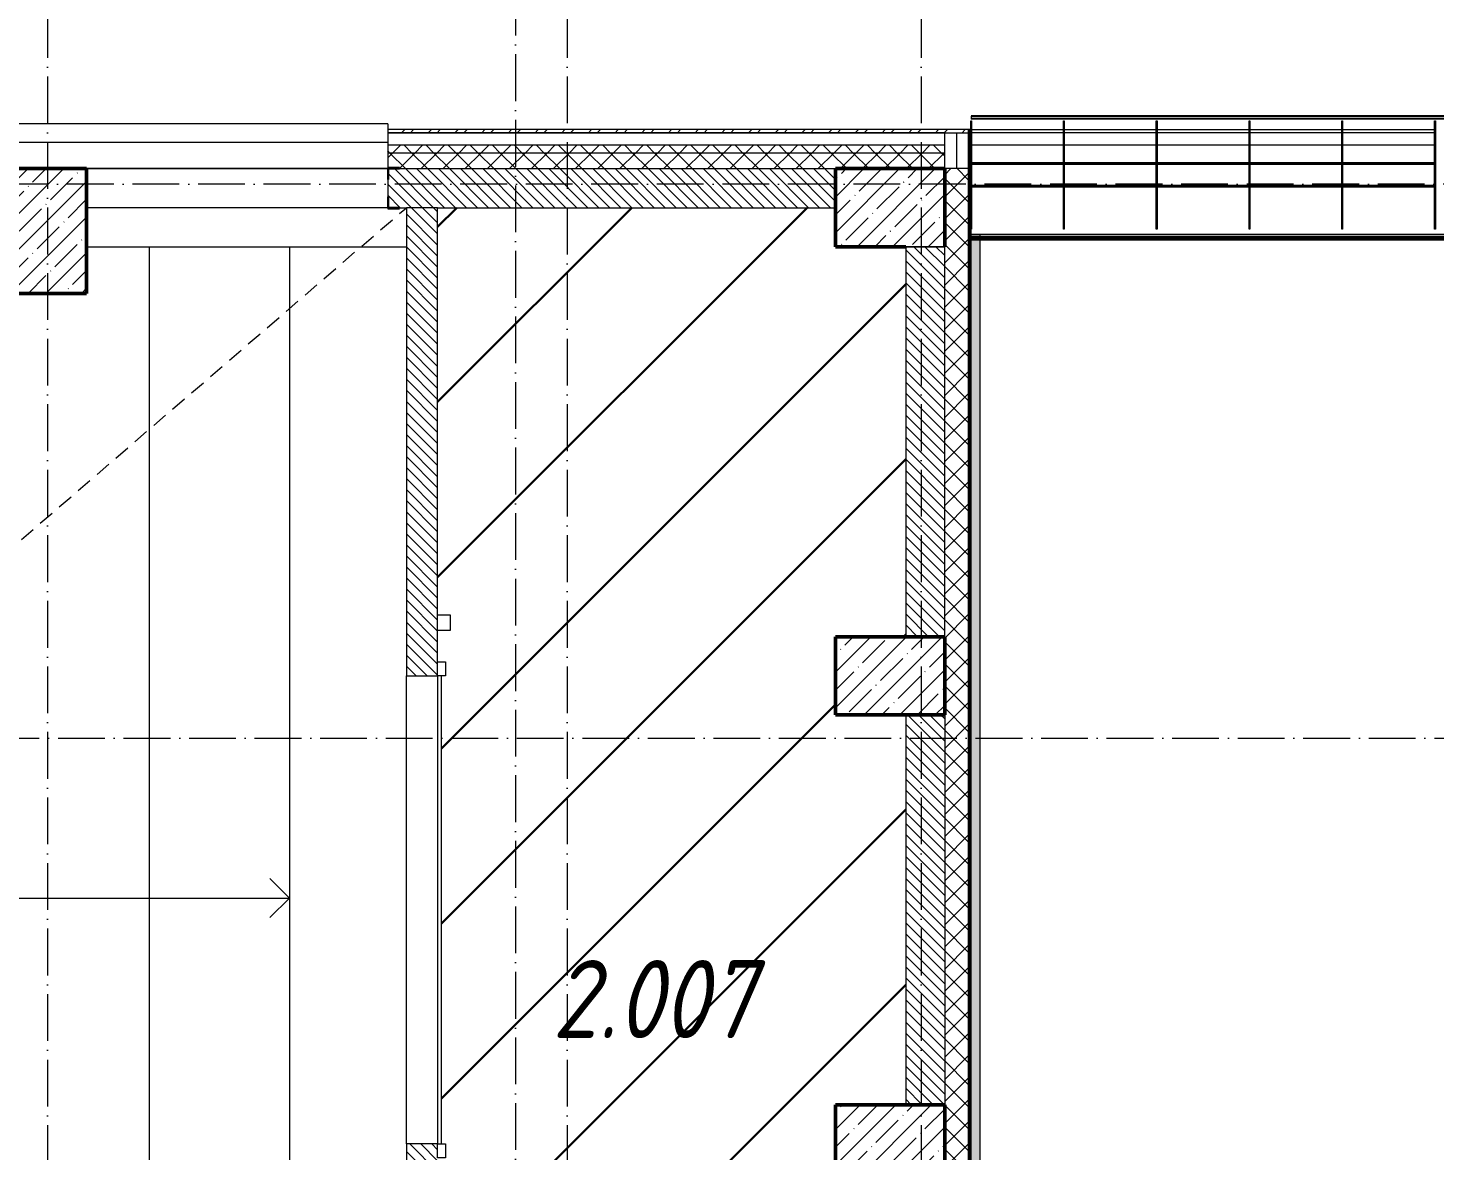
# Model space of a CAD drawing. Header units: millimetres. Extents: x -17017 to 628417, y -109036 to 199237.
# Drawn here: x 534393 to 543410, y 170170 to 177366 of the extents above; entities that cross this region are included whole.
import ezdxf

# ---------------------------------------------------------------- set-up
doc = ezdxf.new("R2010")
doc.units = ezdxf.units.MM
doc.linetypes.add('200_ШТРИХ_ш1п0_6_', pattern=[160, 100, -60])
doc.linetypes.add('50_200_ШТРИХ_1Т_ш5_п1_п1_', pattern=[700, 500, -100, 0, -100])
for name, color, linetype, lineweight in [('3.1) ЖБ окна 1.2 м', 102, 'Continuous', 30), ('A-DETL-____-OTLN-3', 7, '200_ШТРИХ_ш1п0_6_', 9), ('A-DOOR-____-MCUT', 7, 'Continuous', 13), ('A-DOOR-____-OTLN', 7, 'Continuous', 9), ('A-FLOR-____-OTLN', 7, 'Continuous', 9), ('A-GENM-____-MCUT', 7, 'Continuous', 25), ('A-GENM-____-OTLN', 7, 'Continuous', 9), ('A-GENM-____-OTLN-1', 7, 'Continuous', 25), ('A-GLAZ-____-OTLN', 7, 'Continuous', 9), ('A-WALL-____-MCUT', 7, 'Continuous', 13), ('A-WALL-____-MCUT-1', 7, 'Continuous', 9), ('A-WALL-____-OTLN', 7, 'Continuous', 9), ('A-WALL-____-PATT-1', 7, 'Continuous', 9), ('A-WALL-FNSH-MCUT-1', 7, 'Continuous', 9), ('E-ELEC-EQPM-OTLN', 7, 'Continuous', 9), ('I-WALL-____-OTLN', 7, 'Continuous', 9), ('S-COLS-____-MCUT', 7, 'Continuous', 50), ('S-COLS-____-OTLN', 7, 'Continuous', 9), ('S-GRID-____-OTLN-1', 7, '50_200_ШТРИХ_1Т_ш5_п1_п1_', 9), ('S-STRS-____-OTLN-1', 7, 'Continuous', 9), ('Марки помещений', 7, 'Continuous', 9), ('стяжа', 7, 'Continuous', 30)]:
    doc.layers.add(name, color=color, linetype=linetype, lineweight=lineweight)
doc.layers.add('A-GLAZ-____-OTLN-1', color=7, linetype='Continuous', lineweight=9, true_color=0xc0c0c0)
doc.styles.add('ISOCPEUR_I_2', font='isocpeui.ttf', dxfattribs={"width": 0.85, "height": 2.3})
pattern_1 = [(135, (516567.8, 90784.41), (-35.35534, -35.35534), [])]
pattern_2 = [(45, (516567.8, 90784.41), (-70.71068, 70.71068), []), (135, (516567.8, 90784.41), (-70.71068, -70.71068), [])]

# ---------------------------------------------------------------- blocks, each defined once
blk = doc.blocks.new('141_Фартук_СКБ - 141_Фартук_СКБ_вентфасад-30031396-АР1_План отверстий 2 этажа в осях 1-64_Ю-ЯЯ')
at = {"layer": 'A-GENM-____-MCUT'}
for p, q in [((26160, 757.8), (0, 757.8)), ((0, 756.7), (26160, 756.7)), ((26160, 756.7), (26160, 757.8)), ((26160, -29), (0, -29)), ((0, -30), (26160, -30)), ((26160, -30), (26160, -29))]:
    blk.add_line(p, q, dxfattribs=at)
at = {"layer": 'A-GENM-____-OTLN'}
for p, q in [((0, 765.2), (26160, 765.2)), ((0, 752.5), (26160, 752.5)), ((0, 743.4), (26160, 743.4)), ((0, 742.6), (26160, 742.6)), ((0, -11.2), (26160, -11.2)), ((0, -11.5), (26160, -11.5)), ((26160, -11.5), (26160, -11.2)), ((26160, -29), (26160, -11.5))]:
    blk.add_line(p, q, dxfattribs=at)
blk = doc.blocks.new('Элемент крепления - Пластина-30015157-АР1_План отверстий 2 этажа в осях 1-64_Ю-ЯЯ')
at = {"layer": 'A-GENM-____-OTLN'}
for p, q in [((25651.1, 85294), (25651.1, 85988)), ((25651.1, 85988), (25656.1, 85988)), ((25656.1, 85988), (25656.1, 85294)), ((25656.1, 85294), (25651.1, 85294))]:
    blk.add_line(p, q, dxfattribs=at)
blk = doc.blocks.new('Швеллер - 140х58-30031487-АР1_План отверстий 2 этажа в осях 1-64_Ю-ЯЯ')
at = {"layer": 'A-GENM-____-MCUT'}
for p, q in [((-12488, 75), (-13077.5, 75)), ((-13077.5, 71), (-12488, 71)), ((-11893.4, 75), (-12483, 75)), ((-12483, 71), (-11893.4, 71)), ((-11298.9, 75), (-11888.4, 75)), ((-11888.4, 71), (-11298.9, 71)), ((-10704.3, 75), (-11293.9, 75)), ((-11293.9, 71), (-10704.3, 71)), ((-10109.8, 75), (-10699.3, 75)), ((-10699.3, 71), (-10109.8, 71)), ((-12488, -71), (-13077.5, -71)), ((-13077.5, -75), (-12488, -75)), ((-11893.4, -71), (-12483, -71)), ((-12483, -75), (-11893.4, -75)), ((-11298.9, -71), (-11888.4, -71)), ((-11888.4, -75), (-11298.9, -75)), ((-10704.3, -71), (-11293.9, -71)), ((-11293.9, -75), (-10704.3, -75)), ((-10109.8, -71), (-10699.3, -71)), ((-10699.3, -75), (-10109.8, -75))]:
    blk.add_line(p, q, dxfattribs=at)
blk = doc.blocks.new('BSC_Колонна _Прямоугольная - 500х800-V64-АР1_План отверстий 2 этажа в осях 1-64_Ю-ЯЯ')
at = {"layer": 'S-COLS-____-OTLN'}
h = blk.add_hatch(dxfattribs=at)
h.set_pattern_fill('FP_75', color=256, style=0, pattern_type=2)
h.set_pattern_definition([(45, (-17950, -85281.04), (-114.04925, 114.04925), []), (45, (-17835.95, -85281.04), (-114.04925, 114.04925), [201.613, -40.323, 3.353, -36.97])])
h.paths.add_polyline_path([(-250, -400), (250, -400), (250, 400), (-250, 400)], flags=0)
at = {"layer": 'S-COLS-____-MCUT'}
for p, q in [((250, 400), (-250, 400)), ((-250, 400), (-250, -400)), ((250, -400), (250, 400)), ((-250, -400), (250, -400))]:
    blk.add_line(p, q, dxfattribs=at)
blk = doc.blocks.new('BSC_Колонна _Прямоугольная - 500х700-V68-АР1_План отверстий 2 этажа в осях 1-64_Ю-ЯЯ')
at = {"layer": 'S-COLS-____-OTLN'}
h = blk.add_hatch(dxfattribs=at)
h.set_pattern_fill('FP_80', color=256, style=0, pattern_type=2)
h.set_pattern_definition([(315, (-79431.04, 23350), (114.04925, 114.04925), []), (315, (-79431.04, 23235.95), (114.04925, 114.04925), [201.613, -40.323, 3.353, -36.97])])
h.paths.add_polyline_path([(-250, -350), (250, -350), (250, 350), (-250, 350)], flags=0)
at = {"layer": 'S-COLS-____-MCUT'}
for p, q in [((250, 350), (-250, 350)), ((-250, 350), (-250, -350)), ((250, -350), (250, 350)), ((-250, -350), (250, -350))]:
    blk.add_line(p, q, dxfattribs=at)
blk = doc.blocks.new('BSC_Колонна _Прямоугольная - 500х700-V69-АР1_План отверстий 2 этажа в осях 1-64_Ю-ЯЯ')
at = {"layer": 'S-COLS-____-OTLN'}
h = blk.add_hatch(dxfattribs=at)
h.set_pattern_fill('FP_81', color=256, style=0, pattern_type=2)
h.set_pattern_definition([(315, (-82431.04, 23350), (114.04925, 114.04925), []), (315, (-82431.04, 23235.95), (114.04925, 114.04925), [201.613, -40.323, 3.353, -36.97])])
h.paths.add_polyline_path([(-250, -350), (250, -350), (250, 350), (-250, 350)], flags=0)
at = {"layer": 'S-COLS-____-MCUT'}
for p, q in [((250, 350), (-250, 350)), ((-250, 350), (-250, -350)), ((250, -350), (250, 350)), ((-250, -350), (250, -350))]:
    blk.add_line(p, q, dxfattribs=at)
blk = doc.blocks.new('Отлив_СКБ - Отлив витража_120_НВФ-31886523-АР1_План отверстий 2 этажа в осях 1-64_Ю-ЯЯ')
at = {"layer": 'A-GLAZ-____-OTLN'}
for p, q in [((9500, 120), (0, 120)), ((9500, 120), (9500, 83)), ((0, 2), (9500, 2)), ((9500, 0), (0, 0))]:
    blk.add_line(p, q, dxfattribs=at)
blk = doc.blocks.new('DM_Штора_Противопожарная_Doormaster_EI-60 - ш_3000 х в_1200-27470059-АР1_План отверстий 2 этажа в осях 1-64_Ю-ЯЯ')
at = {"layer": 'A-DOOR-____-MCUT'}
for p, q in [((-1465, -100), (-1375, -100)), ((-1465, -150), (-1465, -100)), ((-1375, -150), (-1465, -150)), ((-1375, -100), (-1375, -150)), ((-1375, -125), (1625, -125)), ((1625, -100), (1715, -100)), ((1625, -150), (1625, -100)), ((1715, -150), (1625, -150)), ((1715, -100), (1715, -150))]:
    blk.add_line(p, q, dxfattribs=at)
at = {"layer": 'E-ELEC-EQPM-OTLN'}
for p, q in [((1915, -180), (1915, -100)), ((1915, -100), (2015, -100)), ((2015, -180), (1915, -180)), ((2015, -100), (2015, -180))]:
    blk.add_line(p, q, dxfattribs=at)
blk = doc.blocks.new('Фахверк_СКБ_Уголок - 250_2700-27497298-АР1_План отверстий 2 этажа в осях 1-64_Ю-ЯЯ')
at = {"layer": 'A-GENM-____-MCUT'}
for p, q in [((200, 181), (125, 181)), ((125, 181), (125, 106)), ((200, 175), (200, 181)), ((125, 106), (131, 106)), ((131, 106), (131, 175)), ((131, 175), (200, 175)), ((131, -6), (125, -6)), ((125, -6), (125, -81)), ((125, -81), (200, -81)), ((131, -75), (131, -6)), ((200, -75), (131, -75)), ((200, -81), (200, -75))]:
    blk.add_line(p, q, dxfattribs=at)
blk = doc.blocks.new('Отлив_СКБ1 - Отлив_Фасады на кровле-32719945-АР1_План отверстий 2 этажа в осях 1-64_Ю-ЯЯ')
at = {"layer": 'A-GLAZ-____-OTLN-1'}
h = blk.add_hatch(color=256, dxfattribs=at)
h.paths.add_polyline_path([(17312, 170), (17254, 228), (9745, 228), (9745, 170), (14782, 170), (14782, 204), (16582, 204), (16582, 170), (17141.2, 170)], flags=0)
h.paths.add_polyline_path([(9682, 228), (9008, 228), (9008, 170), (9682, 170)], flags=0)
h.paths.add_polyline_path([(8945, 170), (8945, 228), (40.2, 228), (40.2, 170), (8665.5, 170)], flags=0)
h.paths.add_polyline_path([(17.6, 170), (17.6, 228), (2, 228), (2, 170)], flags=0)
at = {"layer": 'A-GLAZ-____-OTLN'}
for p, q in [((17.6, 228), (2, 228)), ((8945, 228), (40.2, 228))]:
    blk.add_line(p, q, dxfattribs=at)
blk = doc.blocks.new('2этаж')
at = {"layer": 'S-GRID-____-OTLN-1', "color": 251, "ltscale": 0.6, "true_color": 0x636466}
for p, q in [((2358.3, 549908.8), (2358.3, 511907.5)), ((5688.3, 549908.8), (5688.3, 536263.3)), ((7958.3, 549908.8), (7958.3, 525691.4)), ((5358.3, 549630.9), (5358.3, 511907.5)), ((88482.7, 544597), (-20260.4, 544597)), ((-20260.4, 541047), (88482.7, 541047))]:
    blk.add_line(p, q, dxfattribs=at)

msp = doc.modelspace()

# ---------------------------------------------------------------- hatches: boundary and pattern name
at = {"layer": 'A-WALL-____-PATT-1'}
h = msp.add_hatch(dxfattribs=at)
h.set_pattern_fill('FP_3', color=256, style=0, pattern_type=2)
h.set_pattern_definition([(45, (516567.8, 90784.41), (-85.53659, 85.53659), []), (45, (516624.82, 90784.41), (-85.53659, 85.53659), [])])
h.paths.add_polyline_path([(540435.3, 176695.5), (540435.3, 176715.5), (536697.8, 176715.5), (536697.8, 176695.5), (540413.9, 176695.5)], flags=0)
h.paths.add_polyline_path([(527197.8, 176695.5), (527197.8, 176715.5), (513887.8, 176715.5), (513887.8, 176695.5), (527157.6, 176695.5)], flags=0)
h = msp.add_hatch(dxfattribs=at)
h.set_pattern_fill('FP_1', color=256, style=0, pattern_type=2)
h.set_pattern_definition(pattern_2)
h.paths.add_polyline_path([(536697.8, 176565.5), (540267.8, 176565.5), (540267.8, 176615.5), (536697.8, 176615.5)], flags=0)
h.paths.add_polyline_path([(527157.6, 176565.5), (527197.8, 176565.5), (527197.8, 176615.5), (514117.8, 176615.5), (514117.8, 176565.5), (523622.6, 176565.5)], flags=0)
h = msp.add_hatch(dxfattribs=at)
h.set_pattern_fill('FP_1', color=256, style=0, pattern_type=2)
h.set_pattern_definition(pattern_2)
h.paths.add_polyline_path([(539567.8, 176465.5), (540267.8, 176465.5), (540267.8, 176565.5), (536697.8, 176565.5), (536697.8, 176471.5), (536772.8, 176471.5), (536772.8, 176465.5), (539530.1, 176465.5)], flags=0)
h.paths.add_polyline_path([(526467.8, 176465.5), (527122.8, 176465.5), (527122.8, 176471.5), (527197.8, 176471.5), (527197.8, 176565.5), (514117.8, 176565.5), (514117.8, 176465.5), (525967.8, 176465.5)], flags=0)
h = msp.add_hatch(dxfattribs=at)
h.set_pattern_fill('FP_6', color=256, style=0, pattern_type=2)
h.set_pattern_definition(pattern_1)
h.paths.add_polyline_path([(539567.8, 176215.5), (539567.8, 176465.5), (536703.8, 176465.5), (536703.8, 176396.5), (536697.8, 176396.5), (536697.8, 176284.5), (536703.8, 176284.5), (536703.8, 176215.5), (539530.1, 176215.5)], flags=0)
h = msp.add_hatch(dxfattribs=at)
h.set_pattern_fill('FP_1', color=256, style=0, pattern_type=2)
h.set_pattern_definition(pattern_2)
h.paths.add_polyline_path([(540267.8, 158715.5), (540417.8, 158715.5), (540417.8, 159465.5), (540273.8, 159465.5), (540273.8, 159390.5), (540267.8, 159390.5), (540267.8, 159309.9)], flags=0)
h.paths.add_polyline_path([(540417.8, 161265.5), (540417.8, 166302.5), (540330.8, 166302.5), (540330.8, 166296.5), (540267.8, 166296.5), (540267.8, 161340.5), (540273.8, 161340.5), (540273.8, 161265.5), (540413.9, 161265.5)], flags=0)
h.paths.add_polyline_path([(540273.8, 166302.5), (540282.8, 166302.5), (540282.8, 166324.5), (540273.8, 166323.8)], flags=0)
h.paths.add_polyline_path([(540277.8, 166334.5), (540282.8, 166335.1), (540283.6, 166365.5), (540417.8, 166365.5), (540417.8, 167039.5), (540282.8, 167039.5), (540282.8, 167102.5), (540273.8, 167102.5), (540273.8, 167045.5), (540267.8, 167045.5), (540267.8, 166855.5), (540287.8, 166854.8), (540287.8, 166845.5), (540267.8, 166844.8), (540267.8, 166359.5), (540273.8, 166359.5), (540273.8, 166335.1), (540277.8, 166335.1)], flags=0)
h.paths.add_polyline_path([(540330.8, 167102.5), (540417.8, 167102.5), (540417.8, 176465.5), (540267.8, 176465.5), (540267.8, 167108.5), (540330.8, 167108.5)], flags=0)
h = msp.add_hatch(dxfattribs=at)
h.set_pattern_fill('FP_6', color=256, style=0, pattern_type=2)
h.set_pattern_definition(pattern_1)
h.paths.add_polyline_path([(537017.8, 167265.5), (537017.8, 170215.5), (536817.8, 170215.5), (536817.8, 167265.5)], flags=0)
h.paths.add_polyline_path([(536817.8, 173215.5), (537017.8, 173215.5), (537017.8, 176215.5), (536817.8, 176215.5), (536817.8, 173305.5)], flags=0)
h = msp.add_hatch(dxfattribs=at)
h.set_pattern_fill('FP_6', color=256, style=0, pattern_type=2)
h.set_pattern_definition(pattern_1)
h.paths.add_polyline_path([(540267.8, 173465.5), (540267.8, 175965.5), (540017.8, 175965.5), (540017.8, 173465.5)], flags=0)
h = msp.add_hatch(dxfattribs=at)
h.set_pattern_fill('FP_6', color=256, style=0, pattern_type=2)
h.set_pattern_definition(pattern_1)
h.paths.add_polyline_path([(540267.8, 170465.5), (540267.8, 172965.5), (540017.8, 172965.5), (540017.8, 170465.5)], flags=0)
at = {"layer": 'S-COLS-____-OTLN'}
h = msp.add_hatch(dxfattribs=at)
h.set_pattern_fill('FP_13', color=256, style=0, pattern_type=2)
h.set_pattern_definition([(45, (516567.8, 90784.41), (-114.04925, 114.04925), []), (45, (516681.85, 90784.41), (-114.04925, 114.04925), [201.612, -40.322, 3.353, -36.97])])
h.paths.add_polyline_path([(540017.8, 175965.5), (540267.8, 175965.5), (540267.8, 176465.5), (539567.8, 176465.5), (539567.8, 175965.5)], flags=0)
at = {"layer": 'стяжа', "true_color": 0xf8991e}
h = msp.add_hatch(dxfattribs=at)
h.set_pattern_fill('ANSI31', color=30, scale=250)
h.set_pattern_definition([(45, (473308.1, 27070.75), (-561.266, 561.266), [])])
h.paths.add_polyline_path([(540017.8, 172815.5), (537847.8, 172815.5), (537847.8, 169965.5), (539567.8, 169965.5), (539567.8, 170465.5), (540017.8, 170465.5)])
h.paths.add_polyline_path([(537847.8, 172815.5), (537517.8, 172815.5), (537517.8, 169965.5), (537847.8, 169965.5)])
h.paths.add_polyline_path([(537517.8, 172815.5), (537042.8, 172815.5), (537042.8, 170215.5), (537067.8, 170215.5), (537067.8, 170125.5), (537017.8, 170125.5), (537017.8, 169965.5), (537417.8, 169965.5), (537517.8, 169965.5)])
h.paths.add_polyline_path([(537847.8, 176215.5), (537517.8, 176215.5), (537517.8, 172815.5), (537847.8, 172815.5)])
h.paths.add_polyline_path([(537517.8, 176215.5), (537017.8, 176215.5), (537017.8, 173605.5), (537097.8, 173605.5), (537097.8, 173505.5), (537017.8, 173505.5), (537017.8, 173305.5), (537067.8, 173305.5), (537067.8, 173215.5), (537064.5, 172815.5), (537517.8, 172815.5)])
h.paths.add_polyline_path([(540017.8, 175965.5), (539567.8, 175965.5), (539567.8, 176215.5), (537847.8, 176215.5), (537847.8, 172815.5), (540017.8, 172815.5), (540017.8, 172965.5), (539567.8, 172965.5), (539567.8, 173465.5), (540017.8, 173465.5)])
h.paths.add_polyline_path([(540017.8, 169365.5), (537847.8, 169365.5), (537847.8, 168565.5), (540017.8, 168565.5)])
h.paths.add_polyline_path([(540017.8, 168565.5), (537847.8, 168565.5), (537847.8, 168031.7), (537817.8, 167915.5), (537817.8, 167665.5), (537817.8, 167625.5), (537817.8, 167465.5), (538217.8, 167465.5), (539367.8, 167465.5), (539567.8, 167465.5), (540017.8, 167465.5)])
h.paths.add_polyline_path([(540017.8, 169965.5), (539567.8, 169965.5), (537847.8, 169965.5), (537847.8, 169665.5), (540017.8, 169665.5)])
h.paths.add_polyline_path([(540017.8, 169665.5), (537847.8, 169665.5), (537847.8, 169365.5), (540017.8, 169365.5)])
h.paths.add_polyline_path([(537576.4, 170568.4), (539254, 170568.4), (539254, 171768.4), (537576.4, 171768.4)], flags=9)

# ---------------------------------------------------------------- linework, layer by layer
at = {"layer": 'A-DETL-____-OTLN-3'}
msp.add_line((524167.8, 165315.5), (536817.8, 176215.5), dxfattribs=at)
at = {"layer": 'A-FLOR-____-OTLN'}
for p, q in [((541029.8, 176615.5), (540440.3, 176615.5)), ((541624.4, 176615.5), (541034.8, 176615.5)), ((542218.9, 176615.5), (541629.4, 176615.5)), ((542813.5, 176615.5), (542223.9, 176615.5)), ((543408, 176615.5), (542818.5, 176615.5)), ((540437.8, 176045.5), (566597.8, 176045.5))]:
    msp.add_line(p, q, dxfattribs=at)
at = {"layer": 'A-WALL-____-MCUT'}
for p, q in [((540267.8, 176695.5), (536697.8, 176695.5)), ((536697.8, 176695.5), (536697.8, 176471.5)), ((540267.8, 176465.5), (540267.8, 176695.5)), ((539567.8, 176465.5), (540267.8, 176465.5)), ((539567.8, 176215.5), (539567.8, 176465.5)), ((536697.8, 176396.5), (536697.8, 176284.5)), ((536772.8, 176215.5), (536817.8, 176215.5)), ((536817.8, 176215.5), (536817.8, 173215.5)), ((537017.8, 173605.5), (537017.8, 176215.5)), ((537017.8, 176215.5), (539567.8, 176215.5)), ((540017.8, 175965.5), (540017.8, 173465.5)), ((540267.8, 173465.5), (540267.8, 175965.5)), ((537017.8, 173305.5), (537017.8, 173505.5)), ((536817.8, 173215.5), (537017.8, 173215.5)), ((540017.8, 172965.5), (540017.8, 170465.5)), ((540267.8, 172965.5), (540267.8, 170465.5)), ((536817.8, 170215.5), (536817.8, 167265.5)), ((537017.8, 170215.5), (536817.8, 170215.5))]:
    msp.add_line(p, q, dxfattribs=at)
at = {"layer": 'A-WALL-____-MCUT-1'}
for p, q in [((540423.8, 167102.5), (540423.8, 176714.5)), ((540429.8, 167102.5), (540429.8, 176714.5)), ((540267.8, 176615.5), (536697.8, 176615.5)), ((540267.8, 176565.5), (536697.8, 176565.5)), ((536772.8, 176465.5), (539567.8, 176465.5)), ((540267.8, 176465.5), (540267.8, 175965.5)), ((540417.8, 176465.5), (540267.8, 176465.5)), ((537017.8, 176215.5), (536817.8, 176215.5)), ((540267.8, 175965.5), (540017.8, 175965.5))]:
    msp.add_line(p, q, dxfattribs=at)
at = {"layer": 'A-WALL-____-OTLN'}
for p, q in [((540342.8, 176695.5), (540342.8, 176465.5)), ((540440.3, 176715.5), (541029.8, 176715.5)), ((541029.8, 176695.5), (540440.3, 176695.5)), ((541034.8, 176715.5), (541624.4, 176715.5)), ((541624.4, 176695.5), (541034.8, 176695.5)), ((541629.4, 176715.5), (542218.9, 176715.5)), ((542218.9, 176695.5), (541629.4, 176695.5)), ((542223.9, 176715.5), (542813.5, 176715.5)), ((542813.5, 176695.5), (542223.9, 176695.5)), ((542818.5, 176715.5), (543408, 176715.5)), ((543408, 176695.5), (542818.5, 176695.5)), ((536697.8, 176465.5), (534767.8, 176465.5)), ((534767.8, 176465.5), (536697.8, 176465.5)), ((536697.8, 176215.5), (534767.8, 176215.5))]:
    msp.add_line(p, q, dxfattribs=at)
at = {"layer": 'A-WALL-FNSH-MCUT-1'}
for p, q in [((540435.3, 176715.5), (536697.8, 176715.5)), ((536697.8, 176715.5), (536697.8, 176695.5)), ((536697.8, 176695.5), (540435.3, 176695.5)), ((540417.8, 176714.5), (540417.8, 167102.5)), ((540435.3, 176714.5), (540417.8, 176714.5)), ((540437.8, 167102.5), (540437.8, 176078.5))]:
    msp.add_line(p, q, dxfattribs=at)
at = {"layer": 'I-WALL-____-OTLN'}
for p, q in [((536817.8, 170215.5), (536817.8, 173215.5)), ((537017.8, 173215.5), (537017.8, 170215.5))]:
    msp.add_line(p, q, dxfattribs=at)
at = {"layer": 'S-COLS-____-MCUT'}
for p, q in [((540267.8, 176465.5), (539567.8, 176465.5)), ((539567.8, 176465.5), (539567.8, 175965.5)), ((540267.8, 175965.5), (540267.8, 176465.5)), ((539567.8, 175965.5), (540017.8, 175965.5))]:
    msp.add_line(p, q, dxfattribs=at)
at = {"layer": 'S-COLS-____-OTLN'}
msp.add_line((540017.8, 175965.5), (540267.8, 175965.5), dxfattribs=at)
at = {"layer": 'S-STRS-____-OTLN-1'}
for p, q in [((534767.8, 175965.5), (535167.8, 175965.5)), ((535167.8, 175965.5), (536067.8, 175965.5)), ((535167.8, 175965.5), (535167.8, 167115.5)), ((535167.8, 175965.5), (535167.8, 167115.5)), ((536067.8, 175965.5), (536817.8, 175965.5)), ((536067.8, 175965.5), (536067.8, 167115.5)), ((536067.8, 175965.5), (536067.8, 167115.5)), ((536067.8, 171790.5), (535942.8, 171915.5)), ((534267.8, 171790.5), (535167.8, 171790.5)), ((535167.8, 171790.5), (536067.8, 171790.5)), ((536067.8, 171790.5), (535942.8, 171665.5))]:
    msp.add_line(p, q, dxfattribs=at)

# ---------------------------------------------------------------- block references
at = {"layer": '3.1) ЖБ окна 1.2 м'}
msp.add_blockref('2этаж', (532159.5, -368231.5), dxfattribs=at)
at = {"layer": 'A-DOOR-____-OTLN', "rotation": 89.99999999999991}
msp.add_blockref('DM_Штора_Противопожарная_Doormaster_EI-60 - ш_3000 х в_1200-27470059-АР1_План отверстий 2 этажа в осях 1-64_Ю-ЯЯ', (536917.8, 171590.5), dxfattribs=at)
at = {"layer": 'A-GENM-____-OTLN'}
for name, p in [('Элемент крепления - Пластина-30015157-АР1_План отверстий 2 этажа в осях 1-64_Ю-ЯЯ', (514784.2, 90784.4)), ('Элемент крепления - Пластина-30015157-АР1_План отверстий 2 этажа в осях 1-64_Ю-ЯЯ', (515378.7, 90784.4)), ('Элемент крепления - Пластина-30015157-АР1_План отверстий 2 этажа в осях 1-64_Ю-ЯЯ', (515973.3, 90784.4)), ('Элемент крепления - Пластина-30015157-АР1_План отверстий 2 этажа в осях 1-64_Ю-ЯЯ', (516567.8, 90784.4)), ('Элемент крепления - Пластина-30015157-АР1_План отверстий 2 этажа в осях 1-64_Ю-ЯЯ', (517162.3, 90784.4)), ('Элемент крепления - Пластина-30015157-АР1_План отверстий 2 этажа в осях 1-64_Ю-ЯЯ', (517756.9, 90784.4)), ('Швеллер - 140х58-30031487-АР1_План отверстий 2 этажа в осях 1-64_Ю-ЯЯ', (553517.8, 176425.5))]:
    msp.add_blockref(name, p, dxfattribs=at)
at = {"layer": 'A-GENM-____-OTLN', "rotation": 180}
msp.add_blockref('141_Фартук_СКБ - 141_Фартук_СКБ_вентфасад-30031396-АР1_План отверстий 2 этажа в осях 1-64_Ю-ЯЯ', (566597.8, 176772.5), dxfattribs=at)
at = {"layer": 'A-GENM-____-OTLN-1'}
msp.add_blockref('Фахверк_СКБ_Уголок - 250_2700-27497298-АР1_План отверстий 2 этажа в осях 1-64_Ю-ЯЯ', (536572.8, 176290.5), dxfattribs=at)
at = {"layer": 'A-GLAZ-____-OTLN'}
msp.add_blockref('Отлив_СКБ - Отлив витража_120_НВФ-31886523-АР1_План отверстий 2 этажа в осях 1-64_Ю-ЯЯ', (527197.8, 176632.5), dxfattribs=at)
at = {"layer": 'A-GLAZ-____-OTLN', "rotation": 269.9999999999997}
msp.add_blockref('Отлив_СКБ1 - Отлив_Фасады на кровле-32719945-АР1_План отверстий 2 этажа в осях 1-64_Ю-ЯЯ', (540267.8, 176047.5), dxfattribs=at)
at = {"layer": 'S-COLS-____-OTLN'}
msp.add_blockref('BSC_Колонна _Прямоугольная - 500х800-V64-АР1_План отверстий 2 этажа в осях 1-64_Ю-ЯЯ', (534517.8, 176065.5), dxfattribs=at)
at = {"layer": 'S-COLS-____-OTLN', "rotation": 89.9999999999999}
for name, p in [('BSC_Колонна _Прямоугольная - 500х700-V69-АР1_План отверстий 2 этажа в осях 1-64_Ю-ЯЯ', (539917.8, 173215.5)), ('BSC_Колонна _Прямоугольная - 500х700-V68-АР1_План отверстий 2 этажа в осях 1-64_Ю-ЯЯ', (539917.8, 170215.5))]:
    msp.add_blockref(name, p, dxfattribs=at)

# ---------------------------------------------------------------- texts
at = {"layer": 'Марки помещений', "insert": (537751.9, 171393.4), "char_height": 500, "width": 785.654, "attachment_point": 1, "style": 'ISOCPEUR_I_2'}
msp.add_mtext('2.007', dxfattribs=at)

doc.saveas('drawing.dxf')
